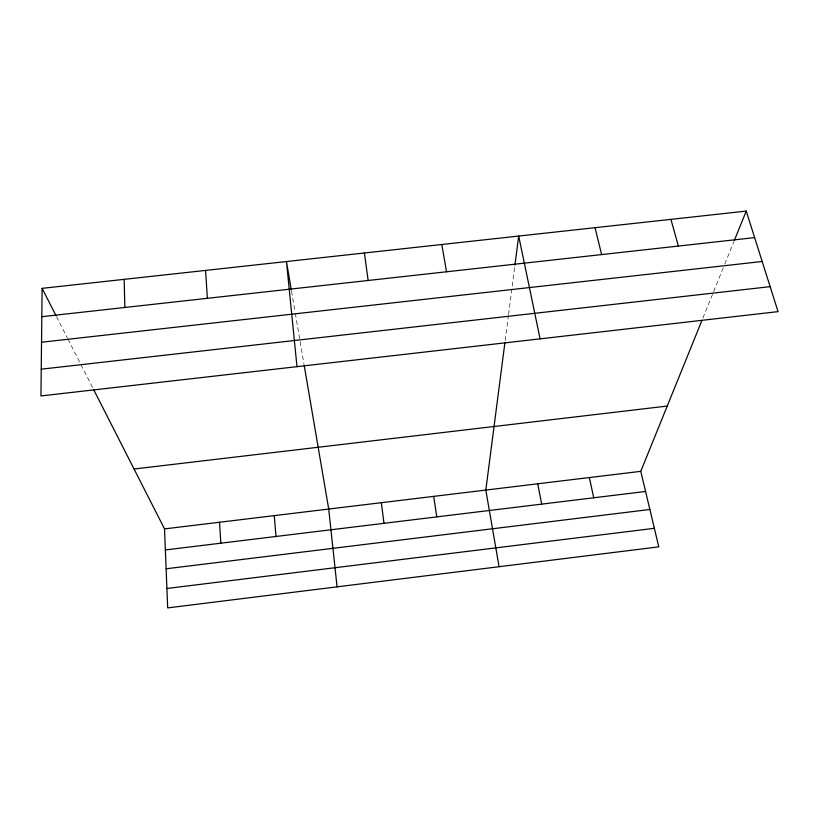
<?xml version="1.0" encoding="UTF-8"?>
<svg xmlns="http://www.w3.org/2000/svg" width="819" height="819" viewBox="0 0 819 819"><rect width="100%" height="100%" fill="white"/><g stroke="black" fill="none" stroke-linecap="round" stroke-linejoin="round"><path stroke-width="0.61" stroke-dasharray="4.09 3.07" d="M505.18 340.479L508.394 315.663M508.558 314.424L514.772 266.39M702.897 318.059L724.324 265.172M724.805 263.994L733.834 241.707M56.501 316.615L67.393 338.022M67.967 339.148L92.68 387.715M291.523 291.175L295.106 312.193M295.321 313.421L304.064 364.65"/><path stroke-width="1.23" d="M42.117 288.349L40.95 395.946L778.05 311.629L746.242 211.097L42.117 288.349L55.927 315.489M504.862 342.966L485.821 490.069L499.068 566.707M514.936 265.131L518.703 236.056L540.09 338.851M93.837 389.987L164.527 528.89L167.68 607.903L658.773 546.857L640.775 471.345L701.934 320.424M734.315 240.53L746.242 211.097M166.902 588.482L654.35 528.306M165.366 549.938L645.567 491.472M166.124 568.775L649.866 509.479M164.527 528.89L640.775 471.345M134.05 469L667.229 406.06M41.237 369.185L770.147 286.65M41.534 342.24L762.182 261.486M41.81 316.687L754.627 237.602M670.904 219.359L678.388 246.058M595.065 227.682L601.627 254.576M589.363 477.559L593.734 497.788M537.714 483.804L541.666 504.125M441.82 244.492L446.509 271.785M291.308 289.946L286.455 261.537L296.99 366.656M304.279 365.909L328.716 509.06L337.059 586.844M433.691 496.375L436.793 516.891M364.404 252.989L368.14 280.477M381.326 502.702L383.988 523.321M274.252 515.632L276.013 536.465M205.589 270.413L207.35 298.321M219.523 522.246L220.823 543.192M124.14 279.351L124.877 307.463"/></g></svg>
